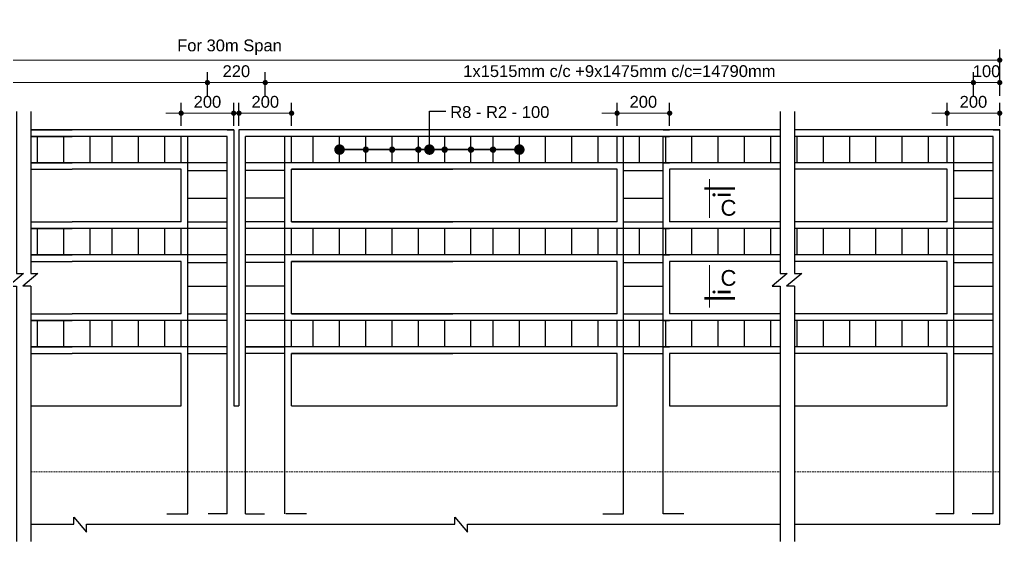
# Model space of a CAD drawing. Header units: millimetres. Extents: x 52966 to 62703, y 7652 to 27430.
# Drawn here: x 55393 to 59131, y 16397 to 18381 of the extents above; entities that cross this region are included whole.
import ezdxf

# ---------------------------------------------------------------- set-up
doc = ezdxf.new("R2010")
doc.units = ezdxf.units.MM
doc.header["$PDMODE"] = 3
doc.linetypes.add('DASHED', pattern=[19.05, 12.7, -6.35])
for name, color, linetype, lineweight in [('Ber', 12, 'Continuous', 30), ('Deck Slab', 11, 'Continuous', 25), ('Dimision', 4, 'Continuous', 18), ('Girder Line', 200, 'Continuous', 13), ('Pile', 7, 'Continuous', 20), ('Text', 7, 'Continuous', 18)]:
    doc.layers.add(name, color=color, linetype=linetype, lineweight=lineweight)
doc.styles.get("Standard").update_dxf_attribs({"font": 'arial.ttf'})
doc.dimstyles.new('ISO-25', dxfattribs={"dimtxt": 75, "dimasz": 28, "dimexe": 75, "dimexo": 45.625, "dimgap": 20, "dimtad": 1, "dimtoh": 1, "dimdec": 0, "dimtxsty": 'Standard', "dimblk": 'DOT', "dimcen": 300, "dimclrd": 256, "dimclre": 256, "dimclrt": 256, "dimadec": 0, "dimazin": 0, "dimtfac": 1, "dimtdec": 0, "dimtix": 1, "dimtmove": 0, "dimatfit": 3, "dimldrblk": 'DOT', "dimfxl": 1, "dimlwd": -1, "dimarcsym": 0})

# ---------------------------------------------------------------- blocks, each defined once
blk = doc.blocks.new('_Dot')
at = {"color": 0, "linetype": 'ByBlock', "lineweight": -2}
blk.add_line((-0.5, 0), (-1, 0), dxfattribs=at)
at = {"color": 0, "linetype": 'ByBlock', "const_width": 0.5}
blk.add_lwpolyline([(-0.25, 0, 1), (0.25, 0, 1)], format="xyb", close=True, dxfattribs=at)
blk = doc.blocks.new('*D106')
at = {"layer": 'Defpoints', "color": 0, "linetype": 'Continuous', "transparency": 16777216}
for p in [(56107.4, 18141.7), (53361.3, 18036.7), (56107.4, 18025.2)]:
    blk.add_point(p, dxfattribs=at)
at = {"layer": 'Dimision', "linetype": 'Continuous', "lineweight": -2, "transparency": 16777216}
for p, q in [((53361.3, 18091.7), (53361.3, 18181.7)), ((56107.4, 18091.7), (56107.4, 18181.7))]:
    blk.add_line(p, q, dxfattribs=at)
at = {"layer": 'Dimision', "linetype": 'Continuous', "transparency": 16777216}
blk.add_line((53381.3, 18141.7), (56087.4, 18141.7), dxfattribs=at)
at = {"layer": 'Dimision', "linetype": 'Continuous', "transparency": 16777216, "xscale": 20, "yscale": 20, "zscale": 20, "rotation": 180}
blk.add_blockref('_Dot', (53361.3, 18141.7), dxfattribs=at)
at = {"layer": 'Dimision', "linetype": 'Continuous', "transparency": 16777216, "xscale": 20, "yscale": 20, "zscale": 20}
blk.add_blockref('_Dot', (56107.4, 18141.7), dxfattribs=at)
at = {"layer": 'Dimision', "linetype": 'Continuous', "transparency": 16777216, "insert": (54734.3, 18185), "char_height": 45, "attachment_point": 5}
blk.add_mtext('9x1475mm c/c +1x1515mm c/c=14790mm', dxfattribs=at)
blk = doc.blocks.new('*D112')
at = {"layer": 'Defpoints', "color": 0, "linetype": 'Continuous', "transparency": 16777216}
for p in [(56007.4, 18025.2), (56007.4, 17961.8), (56207.4, 17961.8)]:
    blk.add_point(p, dxfattribs=at)
at = {"layer": 'Dimision', "linetype": 'Continuous', "lineweight": -2, "transparency": 16777216}
for p, q in [((56007.4, 17976.8), (56007.4, 18065.2)), ((56207.4, 17976.8), (56207.4, 18065.2))]:
    blk.add_line(p, q, dxfattribs=at)
at = {"layer": 'Dimision', "linetype": 'Continuous', "transparency": 16777216}
blk.add_line((56187.4, 18025.2), (56027.4, 18025.2), dxfattribs=at)
at = {"layer": 'Dimision', "linetype": 'Continuous', "transparency": 16777216, "xscale": 20, "yscale": 20, "zscale": 20, "rotation": 180}
blk.add_blockref('_Dot', (56007.4, 18025.2), dxfattribs=at)
at = {"layer": 'Dimision', "linetype": 'Continuous', "transparency": 16777216, "xscale": 20, "yscale": 20, "zscale": 20}
blk.add_blockref('_Dot', (56207.4, 18025.2), dxfattribs=at)
at = {"layer": 'Dimision', "linetype": 'Continuous', "transparency": 16777216, "insert": (56107.4, 18068.2), "char_height": 45, "attachment_point": 5}
blk.add_mtext('200', dxfattribs=at)
blk = doc.blocks.new('*D118')
at = {"layer": 'Defpoints', "color": 0, "linetype": 'Continuous', "transparency": 16777216}
for p in [(58921.5, 18025.2), (58921.5, 17961.8), (59121.5, 17961.8)]:
    blk.add_point(p, dxfattribs=at)
at = {"layer": 'Dimision', "linetype": 'Continuous', "lineweight": -2, "transparency": 16777216}
for p, q in [((58921.5, 17976.8), (58921.5, 18065.2)), ((59121.5, 17976.8), (59121.5, 18065.2))]:
    blk.add_line(p, q, dxfattribs=at)
at = {"layer": 'Dimision', "linetype": 'Continuous', "transparency": 16777216}
blk.add_line((59101.5, 18025.2), (58941.5, 18025.2), dxfattribs=at)
at = {"layer": 'Dimision', "linetype": 'Continuous', "transparency": 16777216, "xscale": 20, "yscale": 20, "zscale": 20, "rotation": 180}
blk.add_blockref('_Dot', (58921.5, 18025.2), dxfattribs=at)
at = {"layer": 'Dimision', "linetype": 'Continuous', "transparency": 16777216, "xscale": 20, "yscale": 20, "zscale": 20}
blk.add_blockref('_Dot', (59121.5, 18025.2), dxfattribs=at)
at = {"layer": 'Dimision', "linetype": 'Continuous', "transparency": 16777216, "insert": (59021.5, 18068.2), "char_height": 45, "attachment_point": 5}
blk.add_mtext('200', dxfattribs=at)
blk = doc.blocks.new('*D110')
at = {"layer": 'Defpoints', "color": 0, "linetype": 'Continuous', "transparency": 16777216}
for p in [(59121.5, 18141.7), (59021.5, 17997), (59121.5, 17997)]:
    blk.add_point(p, dxfattribs=at)
at = {"layer": 'Dimision', "linetype": 'Continuous', "lineweight": -2, "transparency": 16777216}
for p, q in [((59021.5, 18091.7), (59021.5, 18181.7)), ((59121.5, 18091.7), (59121.5, 18181.7))]:
    blk.add_line(p, q, dxfattribs=at)
at = {"layer": 'Dimision', "linetype": 'Continuous', "transparency": 16777216}
blk.add_line((59041.5, 18141.7), (59101.5, 18141.7), dxfattribs=at)
at = {"layer": 'Dimision', "linetype": 'Continuous', "transparency": 16777216, "xscale": 20, "yscale": 20, "zscale": 20, "rotation": 180}
blk.add_blockref('_Dot', (59021.5, 18141.7), dxfattribs=at)
at = {"layer": 'Dimision', "linetype": 'Continuous', "transparency": 16777216, "xscale": 20, "yscale": 20, "zscale": 20}
blk.add_blockref('_Dot', (59121.5, 18141.7), dxfattribs=at)
at = {"layer": 'Dimision', "linetype": 'Continuous', "transparency": 16777216, "insert": (59071.5, 18184.7), "char_height": 45, "attachment_point": 5}
blk.add_mtext('100', dxfattribs=at)
blk = doc.blocks.new('*D119')
at = {"layer": 'Defpoints', "color": 0, "linetype": 'Continuous', "transparency": 16777216}
for p in [(57665.8, 18025.2), (57665.8, 17961.8), (57865.8, 17961.8)]:
    blk.add_point(p, dxfattribs=at)
at = {"layer": 'Dimision', "linetype": 'Continuous', "lineweight": -2, "transparency": 16777216}
for p, q in [((57665.8, 17976.8), (57665.8, 18065.2)), ((57865.8, 17976.8), (57865.8, 18065.2))]:
    blk.add_line(p, q, dxfattribs=at)
at = {"layer": 'Dimision', "linetype": 'Continuous', "transparency": 16777216}
blk.add_line((57845.8, 18025.2), (57685.8, 18025.2), dxfattribs=at)
at = {"layer": 'Dimision', "linetype": 'Continuous', "transparency": 16777216, "xscale": 20, "yscale": 20, "zscale": 20, "rotation": 180}
blk.add_blockref('_Dot', (57665.8, 18025.2), dxfattribs=at)
at = {"layer": 'Dimision', "linetype": 'Continuous', "transparency": 16777216, "xscale": 20, "yscale": 20, "zscale": 20}
blk.add_blockref('_Dot', (57865.8, 18025.2), dxfattribs=at)
at = {"layer": 'Dimision', "linetype": 'Continuous', "transparency": 16777216, "insert": (57765.8, 18068.2), "char_height": 45, "attachment_point": 5}
blk.add_mtext('200', dxfattribs=at)
blk = doc.blocks.new('*D120')
at = {"layer": 'Defpoints', "color": 0, "linetype": 'Continuous', "transparency": 16777216}
for p in [(56427.5, 18025.2), (56227.5, 17961.8), (56427.5, 17961.8)]:
    blk.add_point(p, dxfattribs=at)
at = {"layer": 'Dimision', "linetype": 'Continuous', "lineweight": -2, "transparency": 16777216}
for p, q in [((56227.5, 17976.8), (56227.5, 18065.2)), ((56427.5, 17976.8), (56427.5, 18065.2))]:
    blk.add_line(p, q, dxfattribs=at)
at = {"layer": 'Dimision', "linetype": 'Continuous', "transparency": 16777216}
blk.add_line((56247.5, 18025.2), (56407.5, 18025.2), dxfattribs=at)
at = {"layer": 'Dimision', "linetype": 'Continuous', "transparency": 16777216, "xscale": 20, "yscale": 20, "zscale": 20, "rotation": 180}
blk.add_blockref('_Dot', (56227.5, 18025.2), dxfattribs=at)
at = {"layer": 'Dimision', "linetype": 'Continuous', "transparency": 16777216, "xscale": 20, "yscale": 20, "zscale": 20}
blk.add_blockref('_Dot', (56427.5, 18025.2), dxfattribs=at)
at = {"layer": 'Dimision', "linetype": 'Continuous', "transparency": 16777216, "insert": (56327.5, 18068.2), "char_height": 45, "attachment_point": 5}
blk.add_mtext('200', dxfattribs=at)
blk = doc.blocks.new('*D121')
at = {"layer": 'Defpoints', "color": 0, "linetype": 'Continuous', "transparency": 16777216}
for p in [(56327.5, 18141.7), (56107.4, 18092.5), (56327.5, 18078.3)]:
    blk.add_point(p, dxfattribs=at)
at = {"layer": 'Dimision', "linetype": 'Continuous', "lineweight": -2, "transparency": 16777216}
for p, q in [((56107.4, 18107.5), (56107.4, 18181.7)), ((56327.5, 18093.3), (56327.5, 18181.7))]:
    blk.add_line(p, q, dxfattribs=at)
at = {"layer": 'Dimision', "linetype": 'Continuous', "transparency": 16777216}
blk.add_line((56127.4, 18141.7), (56307.5, 18141.7), dxfattribs=at)
at = {"layer": 'Dimision', "linetype": 'Continuous', "transparency": 16777216, "xscale": 20, "yscale": 20, "zscale": 20, "rotation": 180}
blk.add_blockref('_Dot', (56107.4, 18141.7), dxfattribs=at)
at = {"layer": 'Dimision', "linetype": 'Continuous', "transparency": 16777216, "xscale": 20, "yscale": 20, "zscale": 20}
blk.add_blockref('_Dot', (56327.5, 18141.7), dxfattribs=at)
at = {"layer": 'Dimision', "linetype": 'Continuous', "transparency": 16777216, "insert": (56217.5, 18184.7), "char_height": 45, "attachment_point": 5}
blk.add_mtext('220', dxfattribs=at)
blk = doc.blocks.new('*D122')
at = {"layer": 'Defpoints', "color": 0, "linetype": 'Continuous', "transparency": 16777216}
for p in [(56327.5, 18141.7), (56327.5, 18025.2), (59021.5, 17997)]:
    blk.add_point(p, dxfattribs=at)
at = {"layer": 'Dimision', "linetype": 'Continuous', "lineweight": -2, "transparency": 16777216}
for p, q in [((56327.5, 18091.7), (56327.5, 18181.7)), ((59021.5, 18091.7), (59021.5, 18181.7))]:
    blk.add_line(p, q, dxfattribs=at)
at = {"layer": 'Dimision', "linetype": 'Continuous', "transparency": 16777216}
blk.add_line((59001.5, 18141.7), (56347.5, 18141.7), dxfattribs=at)
at = {"layer": 'Dimision', "linetype": 'Continuous', "transparency": 16777216, "xscale": 20, "yscale": 20, "zscale": 20, "rotation": 180}
blk.add_blockref('_Dot', (56327.5, 18141.7), dxfattribs=at)
at = {"layer": 'Dimision', "linetype": 'Continuous', "transparency": 16777216, "xscale": 20, "yscale": 20, "zscale": 20}
blk.add_blockref('_Dot', (59021.5, 18141.7), dxfattribs=at)
at = {"layer": 'Dimision', "linetype": 'Continuous', "transparency": 16777216, "insert": (57674.5, 18185), "char_height": 45, "attachment_point": 5}
blk.add_mtext('1x1515mm c/c +9x1475mm c/c=14790mm', dxfattribs=at)
blk = doc.blocks.new('*D123')
at = {"layer": 'Defpoints', "color": 0, "linetype": 'Continuous', "transparency": 16777216}
for p in [(59121.5, 18227.2), (53261.3, 18117.7), (59121.5, 18117.7)]:
    blk.add_point(p, dxfattribs=at)
at = {"layer": 'Dimision', "linetype": 'Continuous', "lineweight": -2, "transparency": 16777216}
for p, q in [((53261.3, 18177.2), (53261.3, 18267.2)), ((59121.5, 18177.2), (59121.5, 18267.2))]:
    blk.add_line(p, q, dxfattribs=at)
at = {"layer": 'Dimision', "linetype": 'Continuous', "transparency": 16777216}
blk.add_line((53281.3, 18227.2), (59101.5, 18227.2), dxfattribs=at)
at = {"layer": 'Dimision', "linetype": 'Continuous', "transparency": 16777216, "xscale": 20, "yscale": 20, "zscale": 20, "rotation": 180}
blk.add_blockref('_Dot', (53261.3, 18227.2), dxfattribs=at)
at = {"layer": 'Dimision', "linetype": 'Continuous', "transparency": 16777216, "xscale": 20, "yscale": 20, "zscale": 20}
blk.add_blockref('_Dot', (59121.5, 18227.2), dxfattribs=at)
at = {"layer": 'Dimision', "linetype": 'Continuous', "transparency": 16777216, "insert": (56191.4, 18276.3), "char_height": 45, "attachment_point": 5}
blk.add_mtext('For 30m Span ', dxfattribs=at)

msp = doc.modelspace()

# ---------------------------------------------------------------- hatches: boundary and pattern name
at = {"layer": 'Dimision', "linetype": 'Continuous'}
h = msp.add_hatch(color=256, dxfattribs=at)
h.paths.add_polyline_path([(56700, 17886.8), (56720, 17886.8, 1)])
h.paths.add_polyline_path([(56720, 17886.8), (56700, 17886.8, 1)])
h = msp.add_hatch(color=256, dxfattribs=at)
h.paths.add_polyline_path([(56800, 17886.8), (56820, 17886.8, 1)])
h.paths.add_polyline_path([(56820, 17886.8), (56800, 17886.8, 1)])
h = msp.add_hatch(color=256, dxfattribs=at)
h.paths.add_polyline_path([(56900, 17886.8), (56920, 17886.8, 1)])
h.paths.add_polyline_path([(56920, 17886.8), (56900, 17886.8, 1)])
h = msp.add_hatch(color=256, dxfattribs=at)
h.paths.add_polyline_path([(57000, 17886.8), (57020, 17886.8, 1)])
h.paths.add_polyline_path([(57020, 17886.8), (57000, 17886.8, 1)])
h = msp.add_hatch(color=256, dxfattribs=at)
h.paths.add_polyline_path([(57100, 17886.8), (57120, 17886.8, 1)])
h.paths.add_polyline_path([(57120, 17886.8), (57100, 17886.8, 1)])
h = msp.add_hatch(color=256, dxfattribs=at)
h.paths.add_polyline_path([(57184, 17886.8), (57204, 17886.8, 1)])
h.paths.add_polyline_path([(57204, 17886.8), (57184, 17886.8, 1)])
at = {"layer": 'Pile', "ltscale": 5}
h = msp.add_hatch(color=5, dxfattribs=at)
h.set_gradient(color1=(0, 0, 255), one_color=1, tint=1, name='CYLINDER')
h.paths.add_polyline_path([(58034.7, 17719.3, 1), (58034.7, 17709.8, 1)])
h = msp.add_hatch(color=5, dxfattribs=at)
h.set_gradient(color1=(0, 0, 255), one_color=1, tint=1, name='CYLINDER')
h.paths.add_polyline_path([(58034.7, 17340.7, -1), (58034.7, 17350.2, -1)])

# ---------------------------------------------------------------- linework, layer by layer
at = {"layer": 'Ber', "linetype": 'Continuous'}
for p, q in [((55435.5, 17936.8), (55592.3, 17936.8)), ((55592.3, 17936.8), (55435.5, 17936.8)), ((55461.3, 17836.8), (55461.3, 17936.8)), ((55561.3, 17836.8), (55561.3, 17936.8)), ((56182.4, 17936.8), (55592.3, 17936.8)), ((55661.3, 17836.8), (55661.3, 17936.8)), ((55745.2, 17836.8), (55745.2, 17936.8)), ((55845.2, 17836.8), (55845.2, 17936.8)), ((55945.2, 17836.8), (55945.2, 17936.8)), ((56007.4, 17836.8), (56007.4, 17936.8)), ((56032.4, 16501.8), (56032.4, 17936.8)), ((56182.4, 16501.8), (56182.4, 17936.8)), ((58286, 17936.8), (56252.5, 17936.8)), ((56252.5, 16501.8), (56252.5, 17936.8)), ((56402.5, 16501.8), (56402.5, 17936.8)), ((56427.5, 17836.8), (56427.5, 17936.8)), ((56510, 17836.8), (56510, 17936.8)), ((56610, 17836.8), (56610, 17936.8)), ((56710, 17836.8), (56710, 17936.8)), ((56810, 17836.8), (56810, 17936.8)), ((56910, 17836.8), (56910, 17936.8)), ((57010, 17836.8), (57010, 17936.8)), ((57840.8, 17936.8), (57041, 17936.8)), ((57110, 17836.8), (57110, 17936.8)), ((57194, 17836.8), (57194, 17936.8)), ((57294, 17836.8), (57294, 17936.8)), ((57394, 17836.8), (57394, 17936.8)), ((57494, 17836.8), (57494, 17936.8)), ((57594, 17836.8), (57594, 17936.8)), ((57665.8, 17836.8), (57665.8, 17936.8)), ((57690.8, 16501.8), (57690.8, 17936.8)), ((57750.7, 17836.8), (57750.7, 17936.8)), ((57840.8, 16501.8), (57840.8, 17936.8)), ((57840.8, 17936.8), (57865.8, 17936.8)), ((57850.7, 17836.8), (57850.7, 17936.8)), ((57850.7, 17836.8), (57850.7, 17936.8)), ((57950.7, 17836.8), (57950.7, 17936.8)), ((58050.7, 17836.8), (58050.7, 17936.8)), ((58150.7, 17836.8), (58150.7, 17936.8)), ((58250.7, 17836.8), (58250.7, 17936.8)), ((59096.5, 17936.8), (58341, 17936.8)), ((58350.7, 17836.8), (58350.7, 17936.8)), ((58450.7, 17836.8), (58450.7, 17936.8)), ((58550.7, 17836.8), (58550.7, 17936.8)), ((58650.7, 17836.8), (58650.7, 17936.8)), ((58750.7, 17836.8), (58750.7, 17936.8)), ((58850.7, 17836.8), (58850.7, 17936.8)), ((58921.5, 17836.8), (58921.5, 17936.8)), ((58921.5, 17836.8), (58921.5, 17936.8)), ((58946.5, 16501.8), (58946.5, 17936.8)), ((59096.5, 16501.8), (59096.5, 17936.8)), ((55435.5, 17836.8), (55592.3, 17836.8)), ((55592.3, 17836.8), (55435.5, 17836.8)), ((56182.4, 17836.8), (55592.3, 17836.8)), ((58286, 17836.8), (56252.5, 17836.8)), ((57840.8, 17836.8), (57041, 17836.8)), ((57840.8, 17836.8), (57865.8, 17836.8)), ((59096.5, 17836.8), (58341, 17836.8)), ((56032.4, 17806.8), (56182.4, 17806.8)), ((56402.5, 17806.8), (56252.5, 17806.8)), ((57690.8, 17806.8), (57840.8, 17806.8)), ((57690.8, 17806.8), (57840.8, 17806.8)), ((58946.5, 17806.8), (59096.5, 17806.8)), ((56032.4, 17701.8), (56182.4, 17701.8)), ((56402.5, 17701.8), (56252.5, 17701.8)), ((57690.8, 17701.8), (57840.8, 17701.8)), ((58946.5, 17701.8), (59096.5, 17701.8)), ((56032.4, 17611.8), (56182.4, 17611.8)), ((56402.5, 17611.8), (56252.5, 17611.8)), ((57690.8, 17611.8), (57840.8, 17611.8)), ((57690.8, 17611.8), (57840.8, 17611.8)), ((58946.5, 17611.8), (59096.5, 17611.8)), ((55435.5, 17586.8), (55592.3, 17586.8)), ((55592.3, 17586.8), (55435.5, 17586.8)), ((55461.3, 17486.8), (55461.3, 17586.8)), ((55561.3, 17486.8), (55561.3, 17586.8)), ((56182.4, 17586.8), (55592.3, 17586.8)), ((55661.3, 17486.8), (55661.3, 17586.8)), ((55745.2, 17486.8), (55745.2, 17586.8)), ((55845.2, 17486.8), (55845.2, 17586.8)), ((55945.2, 17486.8), (55945.2, 17586.8)), ((56007.4, 17486.8), (56007.4, 17586.8)), ((56007.4, 17486.8), (56007.4, 17586.8)), ((58286, 17586.8), (56252.5, 17586.8)), ((56427.5, 17486.8), (56427.5, 17586.8)), ((56427.5, 17486.8), (56427.5, 17586.8)), ((56510, 17486.8), (56510, 17586.8)), ((56610, 17486.8), (56610, 17586.8)), ((56710, 17486.8), (56710, 17586.8)), ((56810, 17486.8), (56810, 17586.8)), ((56910, 17486.8), (56910, 17586.8)), ((57010, 17486.8), (57010, 17586.8)), ((57840.8, 17586.8), (57041, 17586.8)), ((57110, 17486.8), (57110, 17586.8)), ((57194, 17486.8), (57194, 17586.8)), ((57294, 17486.8), (57294, 17586.8)), ((57394, 17486.8), (57394, 17586.8)), ((57494, 17486.8), (57494, 17586.8)), ((57594, 17486.8), (57594, 17586.8)), ((57665.8, 17486.8), (57665.8, 17586.8)), ((57665.8, 17486.8), (57665.8, 17586.8)), ((57750.7, 17486.8), (57750.7, 17586.8)), ((57840.8, 17586.8), (57865.8, 17586.8)), ((57850.7, 17486.8), (57850.7, 17586.8)), ((57950.7, 17486.8), (57950.7, 17586.8)), ((58050.7, 17486.8), (58050.7, 17586.8)), ((58150.7, 17486.8), (58150.7, 17586.8)), ((58250.7, 17486.8), (58250.7, 17586.8)), ((59096.5, 17586.8), (58341, 17586.8)), ((58350.7, 17486.8), (58350.7, 17586.8)), ((58450.7, 17486.8), (58450.7, 17586.8)), ((58550.7, 17486.8), (58550.7, 17586.8)), ((58650.7, 17486.8), (58650.7, 17586.8)), ((58750.7, 17486.8), (58750.7, 17586.8)), ((58850.7, 17486.8), (58850.7, 17586.8)), ((58921.5, 17486.8), (58921.5, 17586.8)), ((58921.5, 17486.8), (58921.5, 17586.8)), ((58921.5, 17486.8), (58921.5, 17586.8)), ((58921.5, 17486.8), (58921.5, 17586.8)), ((55435.5, 17486.8), (55592.3, 17486.8)), ((55592.3, 17486.8), (55435.5, 17486.8)), ((56182.4, 17486.8), (55592.3, 17486.8)), ((58286, 17486.8), (56252.5, 17486.8)), ((57840.8, 17486.8), (57041, 17486.8)), ((57840.8, 17486.8), (57865.8, 17486.8)), ((59096.5, 17486.8), (58341, 17486.8)), ((56032.4, 17456.8), (56182.4, 17456.8)), ((56402.5, 17456.8), (56252.5, 17456.8)), ((57690.8, 17456.8), (57840.8, 17456.8)), ((57690.8, 17456.8), (57840.8, 17456.8)), ((58946.5, 17456.8), (59096.5, 17456.8)), ((56032.4, 17366.8), (56182.4, 17366.8)), ((56402.5, 17366.8), (56252.5, 17366.8)), ((57690.8, 17366.8), (57840.8, 17366.8)), ((58946.5, 17366.8), (59096.5, 17366.8)), ((55435.8, 17236.8), (55592.5, 17236.8)), ((55592.5, 17236.8), (55435.8, 17236.8)), ((55461.3, 17136.8), (55461.3, 17236.8)), ((55561.3, 17136.8), (55561.3, 17236.8)), ((56182.4, 17236.8), (55592.5, 17236.8)), ((55661.3, 17136.8), (55661.3, 17236.8)), ((55745.2, 17136.8), (55745.2, 17236.8)), ((55845.2, 17136.8), (55845.2, 17236.8)), ((55945.2, 17136.8), (55945.2, 17236.8)), ((56007.4, 17136.8), (56007.4, 17236.8)), ((56007.4, 17136.8), (56007.4, 17236.8)), ((56032.4, 17261.8), (56182.4, 17261.8)), ((56402.5, 17261.8), (56252.5, 17261.8)), ((58286.2, 17236.8), (56252.5, 17236.8)), ((56427.5, 17136.8), (56427.5, 17236.8)), ((56427.5, 17136.8), (56427.5, 17236.8)), ((56510, 17136.8), (56510, 17236.8)), ((56610, 17136.8), (56610, 17236.8)), ((56710, 17136.8), (56710, 17236.8)), ((56810, 17136.8), (56810, 17236.8)), ((56910, 17136.8), (56910, 17236.8)), ((57010, 17136.8), (57010, 17236.8)), ((57840.8, 17236.8), (57041.3, 17236.8)), ((57110, 17136.8), (57110, 17236.8)), ((57194, 17136.8), (57194, 17236.8)), ((57294, 17136.8), (57294, 17236.8)), ((57394, 17136.8), (57394, 17236.8)), ((57494, 17136.8), (57494, 17236.8)), ((57594, 17136.8), (57594, 17236.8)), ((57665.8, 17136.8), (57665.8, 17236.8)), ((57665.8, 17136.8), (57665.8, 17236.8)), ((57690.8, 17261.8), (57840.8, 17261.8)), ((57690.8, 17261.8), (57840.8, 17261.8)), ((57750.7, 17136.8), (57750.7, 17236.8)), ((57840.8, 17236.8), (57865.8, 17236.8)), ((57850.7, 17136.8), (57850.7, 17236.8)), ((57950.7, 17136.8), (57950.7, 17236.8)), ((58050.7, 17136.8), (58050.7, 17236.8)), ((58150.7, 17136.8), (58150.7, 17236.8)), ((58250.7, 17136.8), (58250.7, 17236.8)), ((59096.5, 17236.8), (58341.2, 17236.8)), ((58350.7, 17136.8), (58350.7, 17236.8)), ((58450.7, 17136.8), (58450.7, 17236.8)), ((58550.7, 17136.8), (58550.7, 17236.8)), ((58650.7, 17136.8), (58650.7, 17236.8)), ((58750.7, 17136.8), (58750.7, 17236.8)), ((58850.7, 17136.8), (58850.7, 17236.8)), ((58921.5, 17136.8), (58921.5, 17236.8)), ((58921.5, 17136.8), (58921.5, 17236.8)), ((58921.5, 17136.8), (58921.5, 17236.8)), ((58921.5, 17136.8), (58921.5, 17236.8)), ((58946.5, 17261.8), (59096.5, 17261.8)), ((55435.8, 17136.8), (55592.5, 17136.8)), ((55592.5, 17136.8), (55435.8, 17136.8)), ((56032.4, 17136.8), (55592.5, 17136.8)), ((56182.4, 17136.8), (56032.4, 17136.8)), ((58286.2, 17136.8), (56252.5, 17136.8)), ((56252.5, 17136.8), (56402.5, 17136.8)), ((57690.8, 17136.8), (57041.3, 17136.8)), ((57840.8, 17136.8), (57690.8, 17136.8)), ((57840.8, 17136.8), (57865.8, 17136.8)), ((58946.5, 17136.8), (58341.2, 17136.8)), ((59096.5, 17136.8), (58946.5, 17136.8)), ((56032.4, 17111.8), (56182.4, 17111.8)), ((56402.5, 17111.8), (56252.5, 17111.8)), ((57690.8, 17111.8), (57840.8, 17111.8)), ((58946.5, 17111.8), (59096.5, 17111.8)), ((55953.1, 16501.8), (56032.4, 16501.8)), ((56182.4, 16501.8), (56110.4, 16501.8)), ((56252.5, 16501.8), (56324.6, 16501.8)), ((56484.6, 16501.8), (56405.3, 16501.8)), ((57611.4, 16501.8), (57690.8, 16501.8)), ((57920.1, 16501.8), (57840.8, 16501.8)), ((58946.5, 16501.8), (58878.8, 16501.8)), ((59096.5, 16501.8), (59017.2, 16501.8))]:
    msp.add_line(p, q, dxfattribs=at)
at = {"layer": 'Deck Slab', "linetype": 'Continuous'}
for p, q in [((55435.5, 17961.8), (55592.3, 17961.8)), ((55592.3, 17961.8), (55435.5, 17961.8)), ((56207.4, 17961.8), (55592.3, 17961.8)), ((56207.4, 17961.8), (56182.4, 17961.8)), ((56182.4, 17961.8), (56207.4, 17961.8)), ((56207.4, 17961.8), (56207.4, 16911.8)), ((58286, 17961.8), (56227.5, 17961.8)), ((56227.5, 17961.8), (56227.5, 16911.8)), ((56252.5, 17961.8), (56227.5, 17961.8)), ((57865.8, 17961.8), (57041, 17961.8)), ((57840.8, 17961.8), (57865.8, 17961.8)), ((59121.5, 17961.8), (58341, 17961.8)), ((59096.5, 17961.8), (59121.5, 17961.8)), ((59121.5, 16461.8), (59121.5, 17961.8)), ((55435.5, 17811.8), (55592.3, 17811.8)), ((56007.4, 17811.8), (55592.3, 17811.8)), ((56007.4, 17611.8), (56007.4, 17811.8)), ((57665.8, 17811.8), (56427.5, 17811.8)), ((56427.5, 17811.8), (57041, 17811.8)), ((56427.5, 17611.8), (56427.5, 17811.8)), ((57665.8, 17811.8), (57041, 17811.8)), ((57665.8, 17611.8), (57665.8, 17811.8)), ((58286, 17811.8), (57865.8, 17811.8)), ((57865.8, 17811.8), (57865.8, 17611.8)), ((58921.5, 17811.8), (58341, 17811.8)), ((58921.5, 17611.8), (58921.5, 17811.8)), ((58921.5, 17611.8), (58921.5, 17811.8)), ((55435.5, 17611.8), (55592.3, 17611.8)), ((56007.4, 17611.8), (55592.3, 17611.8)), ((57665.8, 17611.8), (56427.5, 17611.8)), ((56427.5, 17611.8), (57041, 17611.8)), ((57665.8, 17611.8), (57041, 17611.8)), ((58286, 17611.8), (57865.8, 17611.8)), ((58921.5, 17611.8), (58341, 17611.8)), ((55435.5, 17461.8), (55592.3, 17461.8)), ((56007.4, 17461.8), (55592.3, 17461.8)), ((56007.4, 17261.8), (56007.4, 17461.8)), ((57665.8, 17461.8), (56427.5, 17461.8)), ((56427.5, 17461.8), (57041, 17461.8)), ((56427.5, 17261.8), (56427.5, 17461.8)), ((57665.8, 17461.8), (57041, 17461.8)), ((57665.8, 17261.8), (57665.8, 17461.8)), ((58286, 17461.8), (57865.8, 17461.8)), ((57865.8, 17461.8), (57865.8, 17261.8)), ((58921.5, 17461.8), (58341, 17461.8)), ((58921.5, 17261.8), (58921.5, 17461.8)), ((58921.5, 17261.8), (58921.5, 17461.8)), ((55435.8, 17367.7), (55405.4, 17367.7)), ((58341.2, 17367.7), (58310.9, 17367.7)), ((55435.8, 17261.8), (55592.5, 17261.8)), ((56007.4, 17261.8), (55592.5, 17261.8)), ((57665.8, 17261.8), (56427.5, 17261.8)), ((56427.5, 17261.8), (57041.3, 17261.8)), ((57665.8, 17261.8), (57041.3, 17261.8)), ((58286.2, 17261.8), (57865.8, 17261.8)), ((58921.5, 17261.8), (58341.2, 17261.8)), ((55435.8, 17111.8), (55592.5, 17111.8)), ((56007.4, 17111.8), (55592.5, 17111.8)), ((56007.4, 16911.8), (56007.4, 17111.8)), ((57665.8, 17111.8), (56427.5, 17111.8)), ((56427.5, 17111.8), (57041.3, 17111.8)), ((56427.5, 16911.8), (56427.5, 17111.8)), ((57665.8, 17111.8), (57041.3, 17111.8)), ((57665.8, 16911.8), (57665.8, 17111.8)), ((58286.2, 17111.8), (57865.8, 17111.8)), ((57865.8, 17111.8), (57865.8, 16911.8)), ((58921.5, 17111.8), (58341.2, 17111.8)), ((58921.5, 16911.8), (58921.5, 17111.8)), ((58921.5, 16911.8), (58921.5, 17111.8)), ((55435.8, 16911.8), (55592.5, 16911.8)), ((55592.5, 16911.8), (56007.4, 16911.8)), ((56207.4, 16911.8), (56227.5, 16911.8)), ((56427.5, 16911.8), (57665.8, 16911.8)), ((56427.5, 16911.8), (57041.3, 16911.8)), ((57041.3, 16911.8), (57665.8, 16911.8)), ((57865.8, 16911.8), (58286.2, 16911.8)), ((58341.2, 16911.8), (58921.5, 16911.8)), ((55435.8, 16461.8), (55599.3, 16461.8)), ((55647.5, 16461.8), (57048.1, 16461.8)), ((57096.3, 16461.8), (58286.2, 16461.8)), ((58341.2, 16461.8), (59121.5, 16461.8))]:
    msp.add_line(p, q, dxfattribs=at)
for points in [[(55380.5, 18031.5), (55380.5, 17415.9), (55407.7, 17415.9), (55350.4, 17367.7), (55380.7, 17367.7), (55380.7, 16396.9)], [(55435.5, 18031.5), (55435.5, 17415.9), (55462.7, 17415.9), (55405.4, 17367.7)], [(58286, 18031.5), (58286, 17415.9), (58313.2, 17415.9), (58255.8, 17367.7), (58286.2, 17367.7), (58286.2, 16396.9)], [(58341, 18031.5), (58341, 17415.9), (58368.2, 17415.9), (58310.9, 17367.7)], [(55435.8, 17367.7), (55435.8, 16396.9)], [(58341.2, 17367.7), (58341.2, 16396.9)], [(55599.3, 16461.8), (55599.3, 16489.1), (55647.5, 16431.7), (55647.5, 16462.1)], [(57048.1, 16461.8), (57048.1, 16489.1), (57096.3, 16431.7), (57096.3, 16462.1)]]:
    msp.add_lwpolyline(points, dxfattribs=at)
at = {"layer": 'Dimision', "linetype": 'Continuous'}
for p, q in [((56007.4, 18025.2), (55949.7, 18025.2)), ((56227.5, 18025.2), (56190.6, 18025.2)), ((56207.4, 18025.2), (56244.3, 18025.2)), ((57665.8, 18025.2), (57608, 18025.2)), ((58921.5, 18025.2), (58863.8, 18025.2))]:
    msp.add_line(p, q, dxfattribs=at)
for centre in [(56710, 17886.8), (56810, 17886.8), (56910, 17886.8), (57010, 17886.8), (57110, 17886.8), (57194, 17886.8)]:
    msp.add_circle(centre, 10, dxfattribs=at)
at = {"layer": 'Girder Line', "linetype": 'DASHED', "ltscale": 0.5}
for p, q in [((55435.8, 16661.8), (58286.2, 16661.8)), ((58341.2, 16661.8), (59121.5, 16661.8))]:
    msp.add_line(p, q, dxfattribs=at)
at = {"layer": 'Pile', "ltscale": 5}
for p, q in [((58017.2, 17627.5), (58017.2, 17774.2)), ((58017.2, 17447.1), (58017.2, 17285.9))]:
    msp.add_line(p, q, dxfattribs=at)
at = {"layer": 'Pile', "ltscale": 5, "const_width": 9.49}
for points in [[(57998.2, 17739), (58114.8, 17739)], [(58048, 17714.6), (58097.7, 17714.6)], [(58048, 17345.5), (58097.7, 17345.5)], [(57998.2, 17321), (58114.8, 17321)]]:
    msp.add_lwpolyline(points, dxfattribs=at)
at = {"layer": 'Pile', "ltscale": 5}
for centre in [(58034.7, 17714.6), (58034.7, 17345.5)]:
    msp.add_circle(centre, 4.75, dxfattribs=at)

# ---------------------------------------------------------------- texts
at = {"layer": 'Girder Line'}
for p in [(58059.3, 17635.3), (58059.3, 17368.8)]:
    msp.add_text('C', height=60, dxfattribs=at).set_placement(p)
at = {"layer": 'Text', "linetype": 'Continuous', "insert": (57031, 18052.1), "char_height": 45, "attachment_point": 1}
msp.add_mtext('R8 - R2 - 100 ', dxfattribs=at)

# ---------------------------------------------------------------- dimensions: what is measured, and where the dimension line sits
at = {"layer": 'Dimision', "linetype": 'Continuous'}
for base, p1, p2, text, picture, middle in [((59121.5, 18227.2), (53261.3, 18117.7), (59121.5, 18117.7), 'For 30m Span ', '*D123', (56191.4, 18276.3)), ((56107.4, 18141.7), (53361.3, 18036.7), (56107.4, 18025.2), '9x1475mm c/c +1x1515mm c/c=14790mm', '*D106', (54734.3, 18185))]:
    dim = msp.add_linear_dim(base=base, p1=p1, p2=p2, text=text, dimstyle='ISO-25', override={"dimtxt": 45, "dimasz": 20, "dimexe": 40, "dimtmove": 1, "dimfxl": 50, "dimfxlon": 1}, dxfattribs=at)
    dim.commit()
    dim.dimension.update_dxf_attribs({"geometry": picture, "text_midpoint": middle})
dim = msp.add_linear_dim(base=(56327.5, 18141.7), p1=(59021.5, 17997), p2=(56327.5, 18025.2), angle=180, text='1x1515mm c/c +9x1475mm c/c=14790mm', dimstyle='ISO-25', override={"dimtxt": 45, "dimasz": 20, "dimexe": 40, "dimtmove": 1, "dimfxl": 50, "dimfxlon": 1}, dxfattribs=at)
dim.commit()
dim.dimension.update_dxf_attribs({"geometry": '*D122', "text_midpoint": (57674.5, 18185)})
for base, p1, p2, picture, middle in [((56327.5, 18141.7), (56107.4, 18092.5), (56327.5, 18078.3), '*D121', (56217.5, 18184.7)), ((56427.5, 18025.2), (56227.5, 17961.8), (56427.5, 17961.8), '*D120', (56327.5, 18068.2))]:
    dim = msp.add_linear_dim(base=base, p1=p1, p2=p2, dimstyle='ISO-25', override={"dimtxt": 45, "dimasz": 20, "dimexe": 40, "dimexo": 15, "dimtmove": 1}, dxfattribs=at)
    dim.commit()
    dim.dimension.update_dxf_attribs({"geometry": picture, "text_midpoint": middle})
dim = msp.add_linear_dim(base=(59121.5, 18141.7), p1=(59021.5, 17997), p2=(59121.5, 17997), angle=180, dimstyle='ISO-25', override={"dimtxt": 45, "dimasz": 20, "dimexe": 40, "dimtmove": 1, "dimfxl": 50, "dimfxlon": 1}, dxfattribs=at)
dim.commit()
dim.dimension.update_dxf_attribs({"geometry": '*D110', "text_midpoint": (59071.5, 18141.7), "dimtype": 160})
for base, p1, p2, picture, middle in [((56007.4, 18025.2), (56207.4, 17961.8), (56007.4, 17961.8), '*D112', (56107.4, 18068.2)), ((57665.8, 18025.2), (57865.8, 17961.8), (57665.8, 17961.8), '*D119', (57765.8, 18068.2)), ((58921.5, 18025.2), (59121.5, 17961.8), (58921.5, 17961.8), '*D118', (59021.5, 18068.2))]:
    dim = msp.add_linear_dim(base=base, p1=p1, p2=p2, angle=180, dimstyle='ISO-25', override={"dimtxt": 45, "dimasz": 20, "dimexe": 40, "dimexo": 15, "dimtmove": 1}, dxfattribs=at)
    dim.commit()
    dim.dimension.update_dxf_attribs({"geometry": picture, "text_midpoint": middle})

# ---------------------------------------------------------------- leaders
at = {"layer": 'Deck Slab', "linetype": 'Continuous'}
for points in [[(56952, 17886.8), (56952, 18032.7), (57014.1, 18032.7)], [(56610, 17886.8), (57294, 17886.8)], [(57294, 17886.8), (56610, 17886.8)]]:
    msp.add_leader(points, dimstyle='ISO-25', override={"dimasz": 40, "dimtad": 0}, dxfattribs=at)

doc.saveas('drawing.dxf')
